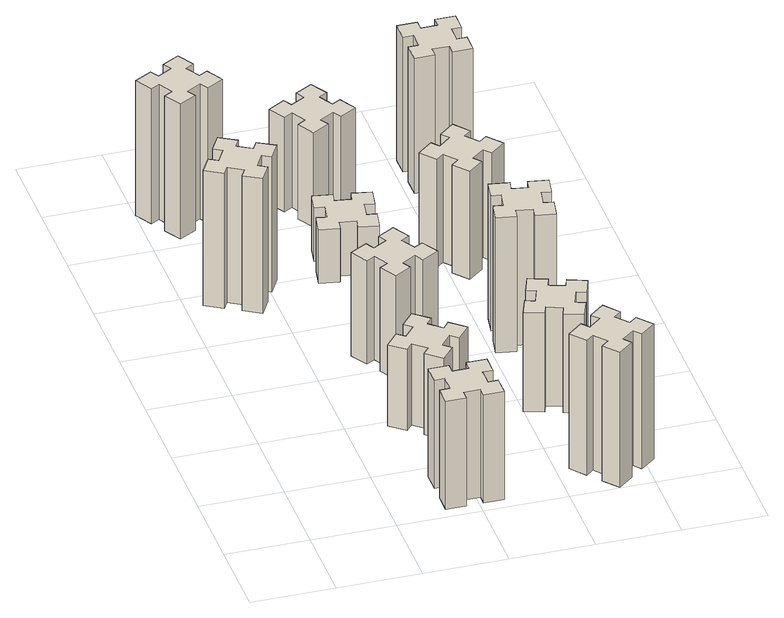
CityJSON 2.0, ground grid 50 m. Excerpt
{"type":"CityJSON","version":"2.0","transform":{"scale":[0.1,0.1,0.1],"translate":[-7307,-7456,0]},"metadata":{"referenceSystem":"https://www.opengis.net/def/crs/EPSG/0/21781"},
"CityObjects":{
"building1":{"type":"Building","attributes":{"class":"1000","function":"1000","usage":"1000","yearOfConstruction":2016,"roofType":"1000","measuredHeight":72,"storeysAboveGround":30,"storeysBelowGround":0},"geometry":[{"type":"Solid","lod":"1","boundaries":[[[[0,1,2,3,4,5,6,7,8,9,10,11,12,13,14,15,16,17,18,19]],[[17,16,20,21]],[[16,15,22,20]],[[15,14,23,22]],[[14,13,24,23]],[[13,12,25,24]],[[12,11,26,25]],[[11,10,27,26]],[[10,9,28,27]],[[9,8,29,28]],[[8,7,30,29]],[[7,6,31,30]],[[6,5,32,31]],[[5,4,33,32]],[[4,3,34,33]],[[3,2,35,34]],[[2,1,36,35]],[[1,0,37,36]],[[0,19,38,37]],[[19,18,39,38]],[[18,17,21,39]],[[24,25,26,27,28,29,30,31,32,33,34,35,36,37,38,39,21,20,22,23]]]]}]},
"building2":{"type":"Building","attributes":{"class":"1000","function":"1000","usage":"1000","yearOfConstruction":2016,"roofType":"1000","measuredHeight":90,"storeysAboveGround":30,"storeysBelowGround":0},"geometry":[{"type":"Solid","lod":"1","boundaries":[[[[40,41,42,43,44,45,46,47,48,49,50,51,52,53,54,55,56,57,58,59]],[[57,56,60,61]],[[56,55,62,60]],[[55,54,63,62]],[[54,53,64,63]],[[53,52,65,64]],[[52,51,66,65]],[[51,50,67,66]],[[50,49,68,67]],[[49,48,69,68]],[[48,47,70,69]],[[47,46,71,70]],[[46,45,72,71]],[[45,44,73,72]],[[44,43,74,73]],[[43,42,75,74]],[[42,41,76,75]],[[41,40,77,76]],[[40,59,78,77]],[[59,58,79,78]],[[58,57,61,79]],[[64,65,66,67,68,69,70,71,72,73,74,75,76,77,78,79,61,60,62,63]]]]}]},
"building3":{"type":"Building","attributes":{"class":"1000","function":"1000","usage":"1000","yearOfConstruction":2016,"roofType":"1000","measuredHeight":90,"storeysAboveGround":30,"storeysBelowGround":0},"geometry":[{"type":"Solid","lod":"1","boundaries":[[[[80,81,82,83,84,85,86,87,88,89,90,91,92,93,94,95,96,97,98,99]],[[97,96,100,101]],[[96,95,102,100]],[[95,94,103,102]],[[94,93,104,103]],[[93,92,105,104]],[[92,91,106,105]],[[91,90,107,106]],[[90,89,108,107]],[[89,88,109,108]],[[88,87,110,109]],[[87,86,111,110]],[[86,85,112,111]],[[85,84,113,112]],[[84,83,114,113]],[[83,82,115,114]],[[82,81,116,115]],[[81,80,117,116]],[[80,99,118,117]],[[99,98,119,118]],[[98,97,101,119]],[[104,105,106,107,108,109,110,111,112,113,114,115,116,117,118,119,101,100,102,103]]]]}]},
"building4":{"type":"Building","attributes":{"class":"1000","function":"1000","usage":"1000","yearOfConstruction":2016,"roofType":"1000","measuredHeight":54,"storeysAboveGround":30,"storeysBelowGround":0},"geometry":[{"type":"Solid","lod":"1","boundaries":[[[[120,121,122,123,124,125,126,127,128,129,130,131,132,133,134,135,136,137,138,139]],[[137,136,140,141]],[[136,135,142,140]],[[135,134,143,142]],[[134,133,144,143]],[[133,132,145,144]],[[132,131,146,145]],[[131,130,147,146]],[[130,129,148,147]],[[129,128,149,148]],[[128,127,150,149]],[[127,126,151,150]],[[126,125,152,151]],[[125,124,153,152]],[[124,123,154,153]],[[123,122,155,154]],[[122,121,156,155]],[[121,120,157,156]],[[120,139,158,157]],[[139,138,159,158]],[[138,137,141,159]],[[144,145,146,147,148,149,150,151,152,153,154,155,156,157,158,159,141,140,142,143]]]]}]},
"building5":{"type":"Building","attributes":{"class":"1000","function":"1000","usage":"1000","yearOfConstruction":2016,"roofType":"1000","measuredHeight":69,"storeysAboveGround":30,"storeysBelowGround":0},"geometry":[{"type":"Solid","lod":"1","boundaries":[[[[160,161,162,163,164,165,166,167,168,169,170,171,172,173,174,175,176,177,178,179]],[[177,176,180,181]],[[176,175,182,180]],[[175,174,183,182]],[[174,173,184,183]],[[173,172,185,184]],[[172,171,186,185]],[[171,170,187,186]],[[170,169,188,187]],[[169,168,189,188]],[[168,167,190,189]],[[167,166,191,190]],[[166,165,192,191]],[[165,164,193,192]],[[164,163,194,193]],[[163,162,195,194]],[[162,161,196,195]],[[161,160,197,196]],[[160,179,198,197]],[[179,178,199,198]],[[178,177,181,199]],[[184,185,186,187,188,189,190,191,192,193,194,195,196,197,198,199,181,180,182,183]]]]}]},
"building6":{"type":"Building","attributes":{"class":"1000","function":"1000","usage":"1000","yearOfConstruction":2016,"roofType":"1000","measuredHeight":36,"storeysAboveGround":30,"storeysBelowGround":0},"geometry":[{"type":"Solid","lod":"1","boundaries":[[[[200,201,202,203,204,205,206,207,208,209,210,211,212,213,214,215,216,217,218,219]],[[217,216,220,221]],[[216,215,222,220]],[[215,214,223,222]],[[214,213,224,223]],[[213,212,225,224]],[[212,211,226,225]],[[211,210,227,226]],[[210,209,228,227]],[[209,208,229,228]],[[208,207,230,229]],[[207,206,231,230]],[[206,205,232,231]],[[205,204,233,232]],[[204,203,234,233]],[[203,202,235,234]],[[202,201,236,235]],[[201,200,237,236]],[[200,219,238,237]],[[219,218,239,238]],[[218,217,221,239]],[[224,225,226,227,228,229,230,231,232,233,234,235,236,237,238,239,221,220,222,223]]]]}]},
"building7":{"type":"Building","attributes":{"class":"1000","function":"1000","usage":"1000","yearOfConstruction":2016,"roofType":"1000","measuredHeight":90,"storeysAboveGround":30,"storeysBelowGround":0},"geometry":[{"type":"Solid","lod":"1","boundaries":[[[[240,241,242,243,244,245,246,247,248,249,250,251,252,253,254,255,256,257,258,259]],[[257,256,260,261]],[[256,255,262,260]],[[255,254,263,262]],[[254,253,264,263]],[[253,252,265,264]],[[252,251,266,265]],[[251,250,267,266]],[[250,249,268,267]],[[249,248,269,268]],[[248,247,270,269]],[[247,246,271,270]],[[246,245,272,271]],[[245,244,273,272]],[[244,243,274,273]],[[243,242,275,274]],[[242,241,276,275]],[[241,240,277,276]],[[240,259,278,277]],[[259,258,279,278]],[[258,257,261,279]],[[264,265,266,267,268,269,270,271,272,273,274,275,276,277,278,279,261,260,262,263]]]]}]},
"building8":{"type":"Building","attributes":{"class":"1000","function":"1000","usage":"1000","yearOfConstruction":2016,"roofType":"1000","measuredHeight":63,"storeysAboveGround":30,"storeysBelowGround":0},"geometry":[{"type":"Solid","lod":"1","boundaries":[[[[280,281,282,283,284,285,286,287,288,289,290,291,292,293,294,295,296,297,298,299]],[[297,296,300,301]],[[296,295,302,300]],[[295,294,303,302]],[[294,293,304,303]],[[293,292,305,304]],[[292,291,306,305]],[[291,290,307,306]],[[290,289,308,307]],[[289,288,309,308]],[[288,287,310,309]],[[287,286,311,310]],[[286,285,312,311]],[[285,284,313,312]],[[284,283,314,313]],[[283,282,315,314]],[[282,281,316,315]],[[281,280,317,316]],[[280,299,318,317]],[[299,298,319,318]],[[298,297,301,319]],[[304,305,306,307,308,309,310,311,312,313,314,315,316,317,318,319,301,300,302,303]]]]}]},
"building9":{"type":"Building","attributes":{"class":"1000","function":"1000","usage":"1000","yearOfConstruction":2016,"roofType":"1000","measuredHeight":66,"storeysAboveGround":30,"storeysBelowGround":0},"geometry":[{"type":"Solid","lod":"1","boundaries":[[[[320,321,322,323,324,325,326,327,328,329,330,331,332,333,334,335,336,337,338,339]],[[337,336,340,341]],[[336,335,342,340]],[[335,334,343,342]],[[334,333,344,343]],[[333,332,345,344]],[[332,331,346,345]],[[331,330,347,346]],[[330,329,348,347]],[[329,328,349,348]],[[328,327,350,349]],[[327,326,351,350]],[[326,325,352,351]],[[325,324,353,352]],[[324,323,354,353]],[[323,322,355,354]],[[322,321,356,355]],[[321,320,357,356]],[[320,339,358,357]],[[339,338,359,358]],[[338,337,341,359]],[[344,345,346,347,348,349,350,351,352,353,354,355,356,357,358,359,341,340,342,343]]]]}]},
"building10":{"type":"Building","attributes":{"class":"1000","function":"1000","usage":"1000","yearOfConstruction":2016,"roofType":"1000","measuredHeight":90,"storeysAboveGround":30,"storeysBelowGround":0},"geometry":[{"type":"Solid","lod":"1","boundaries":[[[[360,361,362,363,364,365,366,367,368,369,370,371,372,373,374,375,376,377,378,379]],[[377,376,380,381]],[[376,375,382,380]],[[375,374,383,382]],[[374,373,384,383]],[[373,372,385,384]],[[372,371,386,385]],[[371,370,387,386]],[[370,369,388,387]],[[369,368,389,388]],[[368,367,390,389]],[[367,366,391,390]],[[366,365,392,391]],[[365,364,393,392]],[[364,363,394,393]],[[363,362,395,394]],[[362,361,396,395]],[[361,360,397,396]],[[360,379,398,397]],[[379,378,399,398]],[[378,377,381,399]],[[384,385,386,387,388,389,390,391,392,393,394,395,396,397,398,399,381,380,382,383]]]]}]},
"building11":{"type":"Building","attributes":{"class":"1000","function":"1000","usage":"1000","yearOfConstruction":2016,"roofType":"1000","measuredHeight":72,"storeysAboveGround":30,"storeysBelowGround":0},"geometry":[{"type":"Solid","lod":"1","boundaries":[[[[400,401,402,403,404,405,406,407,408,409,410,411,412,413,414,415,416,417,418,419]],[[417,416,420,421]],[[416,415,422,420]],[[415,414,423,422]],[[414,413,424,423]],[[413,412,425,424]],[[412,411,426,425]],[[411,410,427,426]],[[410,409,428,427]],[[409,408,429,428]],[[408,407,430,429]],[[407,406,431,430]],[[406,405,432,431]],[[405,404,433,432]],[[404,403,434,433]],[[403,402,435,434]],[[402,401,436,435]],[[401,400,437,436]],[[400,419,438,437]],[[419,418,439,438]],[[418,417,421,439]],[[424,425,426,427,428,429,430,431,432,433,434,435,436,437,438,439,421,420,422,423]]]]}]},
"building12":{"type":"Building","attributes":{"class":"1000","function":"1000","usage":"1000","yearOfConstruction":2016,"roofType":"1000","measuredHeight":90,"storeysAboveGround":30,"storeysBelowGround":0},"geometry":[{"type":"Solid","lod":"1","boundaries":[[[[440,441,442,443,444,445,446,447,448,449,450,451,452,453,454,455,456,457,458,459]],[[457,456,460,461]],[[456,455,462,460]],[[455,454,463,462]],[[454,453,464,463]],[[453,452,465,464]],[[452,451,466,465]],[[451,450,467,466]],[[450,449,468,467]],[[449,448,469,468]],[[448,447,470,469]],[[447,446,471,470]],[[446,445,472,471]],[[445,444,473,472]],[[444,443,474,473]],[[443,442,475,474]],[[442,441,476,475]],[[441,440,477,476]],[[440,459,478,477]],[[459,458,479,478]],[[458,457,461,479]],[[464,465,466,467,468,469,470,471,472,473,474,475,476,477,478,479,461,460,462,463]]]]}]}
},
"vertices":[
[1085,195,0],[1085,295,0],[1145,295,0],[1145,415,0],[1025,415,0],[1025,355,0],[925,355,0],[925,415,0],[805,415,0],[805,295,0],[865,295,0],[865,195,0],[805,195,0],[805,75,0],[925,75,0],[925,135,0],[1025,135,0],[1025,75,0],[1145,75,0],[1145,195,0],[1025,135,720],[1025,75,720],[925,135,720],[925,75,720],[805,75,720],[805,195,720],[865,195,720],[865,295,720],[805,295,720],[805,415,720],[925,415,720],[925,355,720],[1025,355,720],[1025,415,720],[1145,415,720],[1145,295,720],[1085,295,720],[1085,195,720],[1145,195,720],[1145,75,720],
[406,2367,0],[456,2454,0],[508,2424,0],[568,2528,0],[464,2588,0],[434,2536,0],[347,2586,0],[377,2638,0],[273,2698,0],[213,2594,0],[265,2564,0],[215,2477,0],[163,2507,0],[103,2403,0],[207,2343,0],[237,2395,0],[324,2345,0],[294,2293,0],[398,2233,0],[458,2337,0],[324,2345,900],[294,2293,900],[237,2395,900],[207,2343,900],[103,2403,900],[163,2507,900],[215,2477,900],[265,2564,900],[213,2594,900],[273,2698,900],[377,2638,900],[347,2586,900],[434,2536,900],[464,2588,900],[568,2528,900],[508,2424,900],[456,2454,900],[406,2367,900],[458,2337,900],[398,2233,900],
[224,3426,0],[137,3376,0],[107,3428,0],[3,3368,0],[63,3264,0],[115,3294,0],[165,3207,0],[113,3177,0],[173,3073,0],[277,3133,0],[247,3185,0],[334,3235,0],[364,3183,0],[468,3243,0],[408,3347,0],[356,3317,0],[306,3404,0],[358,3434,0],[298,3538,0],[194,3478,0],[306,3404,900],[358,3434,900],[356,3317,900],[408,3347,900],[468,3243,900],[364,3183,900],[334,3235,900],[247,3185,900],[277,3133,900],[173,3073,900],[113,3177,900],[165,3207,900],[115,3294,900],[63,3264,900],[3,3368,900],[107,3428,900],[137,3376,900],[224,3426,900],[194,3478,900],[298,3538,900],
[1027,876,0],[1092,953,0],[1138,914,0],[1215,1006,0],[1123,1083,0],[1084,1037,0],[1008,1102,0],[1046,1148,0],[954,1225,0],[877,1133,0],[923,1094,0],[859,1018,0],[813,1056,0],[736,964,0],[828,887,0],[866,933,0],[943,869,0],[904,823,0],[996,746,0],[1073,838,0],[943,869,540],[904,823,540],[866,933,540],[828,887,540],[736,964,540],[813,1056,540],[859,1018,540],[923,1094,540],[877,1133,540],[954,1225,540],[1046,1148,540],[1008,1102,540],[1084,1037,540],[1123,1083,540],[1215,1006,540],[1138,914,540],[1092,953,540],[1027,876,540],[1073,838,540],[996,746,540],
[855,1614,0],[905,1527,0],[853,1497,0],[913,1393,0],[1017,1453,0],[987,1505,0],[1074,1555,0],[1104,1503,0],[1208,1563,0],[1148,1667,0],[1096,1637,0],[1046,1724,0],[1098,1754,0],[1038,1858,0],[934,1798,0],[964,1746,0],[877,1696,0],[847,1748,0],[743,1688,0],[803,1584,0],[877,1696,690],[847,1748,690],[964,1746,690],[934,1798,690],[1038,1858,690],[1098,1754,690],[1046,1724,690],[1096,1637,690],[1148,1667,690],[1208,1563,690],[1104,1503,690],[1074,1555,690],[987,1505,690],[1017,1453,690],[913,1393,690],[853,1497,690],[905,1527,690],[855,1614,690],[803,1584,690],[743,1688,690],
[1044,2665,0],[945,2682,0],[956,2741,0],[837,2762,0],[817,2644,0],[876,2634,0],[858,2535,0],[799,2546,0],[778,2427,0],[897,2407,0],[907,2466,0],[1005,2448,0],[995,2389,0],[1113,2368,0],[1134,2487,0],[1075,2497,0],[1092,2595,0],[1151,2585,0],[1172,2703,0],[1054,2724,0],[1092,2595,360],[1151,2585,360],[1075,2497,360],[1134,2487,360],[1113,2368,360],[995,2389,360],[1005,2448,360],[907,2466,360],[897,2407,360],[778,2427,360],[799,2546,360],[858,2535,360],[876,2634,360],[817,2644,360],[837,2762,360],[956,2741,360],[945,2682,360],[1044,2665,360],[1054,2724,360],[1172,2703,360],
[1848,129,0],[1924,193,0],[1963,147,0],[2055,224,0],[1978,316,0],[1932,278,0],[1867,354,0],[1913,393,0],[1836,485,0],[1744,408,0],[1783,362,0],[1706,297,0],[1668,343,0],[1576,266,0],[1653,174,0],[1699,213,0],[1763,136,0],[1717,98,0],[1794,6,0],[1886,83,0],[1763,136,900],[1717,98,900],[1699,213,900],[1653,174,900],[1576,266,900],[1668,343,900],[1706,297,900],[1783,362,900],[1744,408,900],[1836,485,900],[1913,393,900],[1867,354,900],[1932,278,900],[1978,316,900],[2055,224,900],[1963,147,900],[1924,193,900],[1848,129,900],[1886,83,900],[1794,6,900],
[1096,3217,0],[1046,3304,0],[1098,3334,0],[1038,3438,0],[934,3378,0],[964,3326,0],[877,3276,0],[847,3328,0],[743,3268,0],[803,3164,0],[855,3194,0],[905,3107,0],[853,3077,0],[913,2973,0],[1017,3033,0],[987,3085,0],[1074,3135,0],[1104,3083,0],[1208,3143,0],[1148,3247,0],[1074,3135,630],[1104,3083,630],[987,3085,630],[1017,3033,630],[913,2973,630],[853,3077,630],[905,3107,630],[855,3194,630],[803,3164,630],[743,3268,630],[847,3328,630],[877,3276,630],[964,3326,630],[934,3378,630],[1038,3438,630],[1098,3334,630],[1046,3304,630],[1096,3217,630],[1148,3247,630],[1208,3143,630],
[1631,899,0],[1725,865,0],[1704,809,0],[1817,767,0],[1858,880,0],[1802,901,0],[1836,995,0],[1892,974,0],[1933,1087,0],[1820,1128,0],[1800,1072,0],[1706,1106,0],[1727,1162,0],[1614,1203,0],[1573,1090,0],[1629,1070,0],[1595,976,0],[1539,997,0],[1497,884,0],[1610,843,0],[1595,976,660],[1539,997,660],[1629,1070,660],[1573,1090,660],[1614,1203,660],[1727,1162,660],[1706,1106,660],[1800,1072,660],[1820,1128,660],[1933,1087,660],[1892,974,660],[1836,995,660],[1802,901,660],[1858,880,660],[1817,767,660],[1704,809,660],[1725,865,660],[1631,899,660],[1610,843,660],[1497,884,660],
[1647,1526,0],[1745,1508,0],[1735,1449,0],[1853,1428,0],[1874,1547,0],[1815,1557,0],[1832,1655,0],[1891,1645,0],[1912,1763,0],[1794,1784,0],[1784,1725,0],[1685,1742,0],[1696,1801,0],[1577,1822,0],[1557,1704,0],[1616,1694,0],[1598,1595,0],[1539,1606,0],[1518,1487,0],[1637,1467,0],[1598,1595,900],[1539,1606,900],[1616,1694,900],[1557,1704,900],[1577,1822,900],[1696,1801,900],[1685,1742,900],[1784,1725,900],[1794,1784,900],[1912,1763,900],[1891,1645,900],[1832,1655,900],[1815,1557,900],[1874,1547,900],[1853,1428,900],[1735,1449,900],[1745,1508,900],[1647,1526,900],[1637,1467,900],[1518,1487,900],
[1499,2433,0],[1563,2356,0],[1517,2318,0],[1594,2226,0],[1686,2303,0],[1648,2349,0],[1724,2413,0],[1763,2367,0],[1855,2444,0],[1778,2536,0],[1732,2498,0],[1667,2574,0],[1713,2613,0],[1636,2705,0],[1544,2628,0],[1583,2582,0],[1506,2517,0],[1468,2563,0],[1376,2486,0],[1453,2394,0],[1506,2517,720],[1468,2563,720],[1583,2582,720],[1544,2628,720],[1636,2705,720],[1713,2613,720],[1667,2574,720],[1732,2498,720],[1778,2536,720],[1855,2444,720],[1763,2367,720],[1724,2413,720],[1648,2349,720],[1686,2303,720],[1594,2226,720],[1517,2318,720],[1563,2356,720],[1499,2433,720],[1453,2394,720],[1376,2486,720],
[1665,3195,0],[1765,3195,0],[1765,3135,0],[1885,3135,0],[1885,3255,0],[1825,3255,0],[1825,3355,0],[1885,3355,0],[1885,3475,0],[1765,3475,0],[1765,3415,0],[1665,3415,0],[1665,3475,0],[1545,3475,0],[1545,3355,0],[1605,3355,0],[1605,3255,0],[1545,3255,0],[1545,3135,0],[1665,3135,0],[1605,3255,900],[1545,3255,900],[1605,3355,900],[1545,3355,900],[1545,3475,900],[1665,3475,900],[1665,3415,900],[1765,3415,900],[1765,3475,900],[1885,3475,900],[1885,3355,900],[1825,3355,900],[1825,3255,900],[1885,3255,900],[1885,3135,900],[1765,3135,900],[1765,3195,900],[1665,3195,900],[1665,3135,900],[1545,3135,900]
]}
